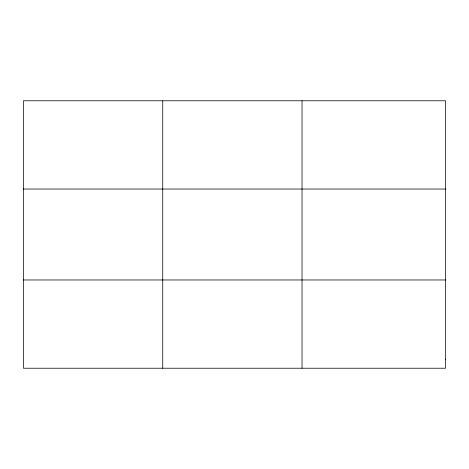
<?xml version="1.0" encoding="UTF-8"?>
<svg xmlns="http://www.w3.org/2000/svg" width="469" height="469" viewBox="0 0 469 469"><rect width="100%" height="100%" fill="white"/><g stroke="black" fill="none" stroke-linecap="round" stroke-linejoin="round"><path stroke-width="0.7" d="M162.743 100.776L162.743 368.224M302.036 100.776L302.036 368.224M23.45 189.03L445.55 189.03M23.45 279.97L445.55 279.97M445.55 359.401L445.55 368.224L23.45 368.224L23.45 100.776L445.55 100.776L445.55 359.401"/></g></svg>
